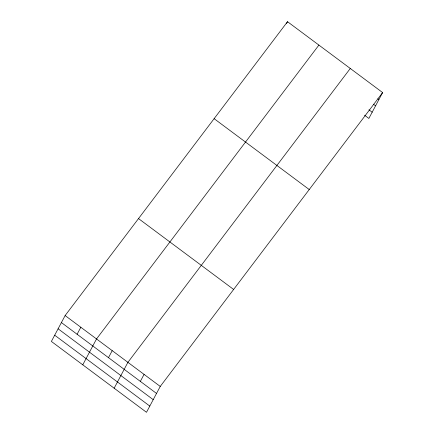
<?xml version="1.0" encoding="UTF-8"?>
<svg xmlns="http://www.w3.org/2000/svg" width="434" height="434" viewBox="0 0 434 434"><rect width="100%" height="100%" fill="white"/><g stroke="black" fill="none" stroke-linecap="round" stroke-linejoin="round"><path stroke-width="0.65" d="M65.133 315.561L51.375 341.433L146.491 412.3L160.249 386.434L382.625 92.567L287.509 21.7L65.133 315.561L160.249 386.434M77.1 334.261L80.827 327.258M82.764 364.82L96.522 338.949L318.898 45.087M108.489 357.649L112.211 350.645M286.576 23.452L287.509 21.7M114.153 388.202L127.905 362.336L350.281 68.474M140.35 381.388L144.077 374.385M382.625 92.567L368.867 118.439L364.56 115.222M377.819 98.773L378.898 99.576M373.435 104.193L375.589 105.798M368.943 109.802L372.177 112.211M214.125 118.677L309.241 189.544M138.517 218.59L233.633 289.456M61.406 322.57L156.522 393.437M58.096 328.793L153.213 399.66M54.684 335.205L149.801 406.078"/></g></svg>
